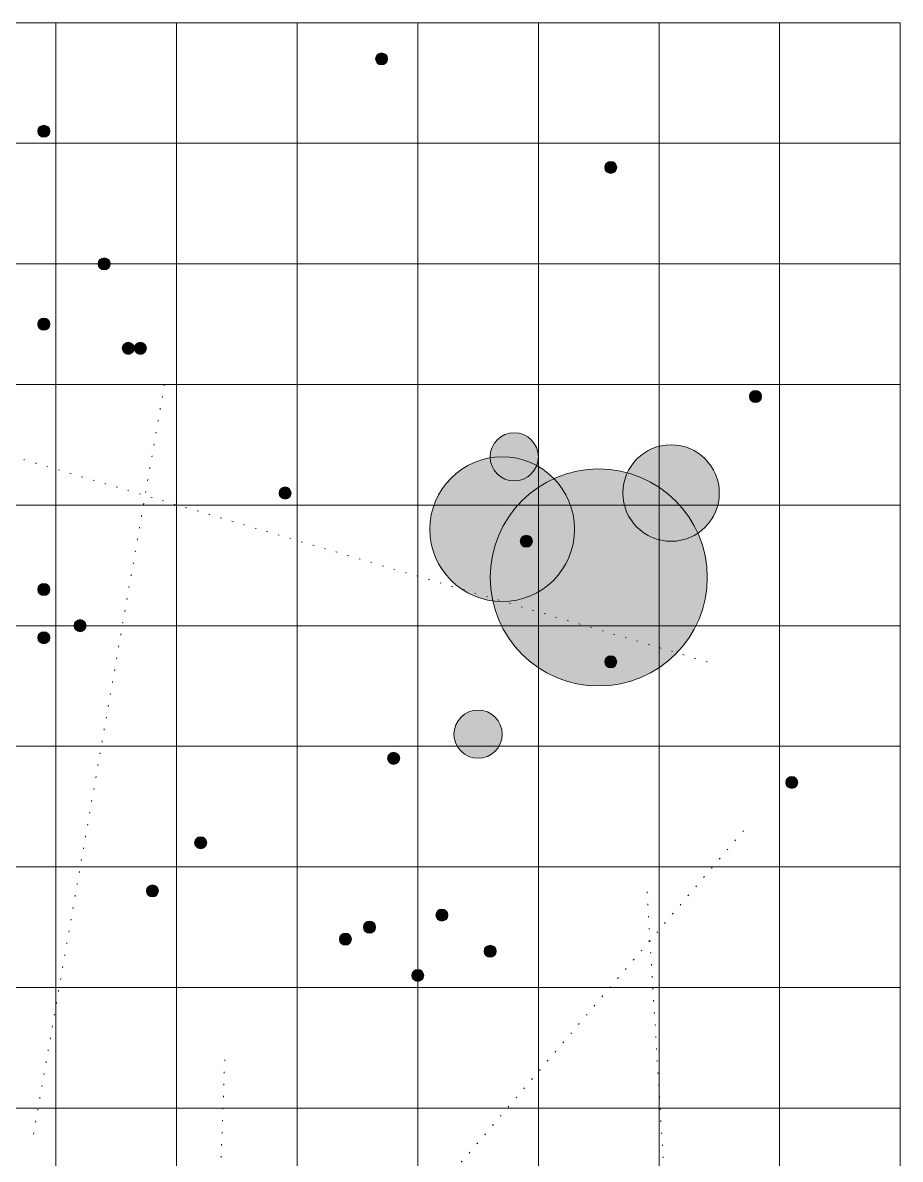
# Model space of a CAD drawing. Header units: inches. Extents: x 0 to 250, y -5 to 220.
# Drawn here: x 177.2 to 250, y 125.8 to 220 of the extents above; entities that cross this region are included whole.
import ezdxf

# ---------------------------------------------------------------- set-up
doc = ezdxf.new("R2010")
doc.units = ezdxf.units.IN
doc.header["$MEASUREMENT"] = 0
for name, pattern in [('AI-Linetype-14', [1, 0.1, -0.9]), ('AI-Linetype-26', [1, 0.1, -0.9]), ('AI-Linetype-28', [1, 0.1, -0.9]), ('AI-Linetype-29', [1, 0.1, -0.9]), ('AI-Linetype-8', [1, 0.1, -0.9])]:
    doc.linetypes.add(name, pattern=pattern)
for name, color, linetype in [('Class A Systems', 7, 'Continuous'), ('Class B Systems', 7, 'Continuous'), ('Class F Systems', 7, 'Continuous'), ('Class G Systems', 7, 'Continuous'), ('Class K Systems', 7, 'Continuous'), ('Class M Systems', 7, 'Continuous'), ('Class O Systems', 7, 'Continuous'), ('Fluxes', 7, 'Continuous'), ('Grid', 7, 'Continuous'), ('Nebulae', 7, 'Continuous')]:
    doc.layers.add(name, color=color, linetype=linetype)

msp = doc.modelspace()

# ---------------------------------------------------------------- hatches: boundary and pattern name
at = {"layer": 'Class A Systems', "true_color": 0x41ad76}
h = msp.add_hatch(color=115, dxfattribs=at)
h.dxf.hatch_style = 2
edge = h.paths.add_edge_path()
edge.add_spline(control_points=[(186.5, 193), (186.5, 192.724), (186.276, 192.5), (186, 192.5), (185.724, 192.5), (185.5, 192.724), (185.5, 193), (185.5, 193.276), (185.724, 193.5), (186, 193.5), (186.276, 193.5), (186.5, 193.276), (186.5, 193)], knot_values=[0, 0, 0, 0, 1, 1, 1, 2, 2, 2, 3, 3, 3, 4, 4, 4, 4], degree=3, periodic=1)
h = msp.add_hatch(color=115, dxfattribs=at)
h.dxf.hatch_style = 2
edge = h.paths.add_edge_path()
edge.add_spline(control_points=[(238.5, 189), (238.5, 188.724), (238.276, 188.5), (238, 188.5), (237.724, 188.5), (237.5, 188.724), (237.5, 189), (237.5, 189.276), (237.724, 189.5), (238, 189.5), (238.276, 189.5), (238.5, 189.276), (238.5, 189)], knot_values=[0, 0, 0, 0, 1, 1, 1, 2, 2, 2, 3, 3, 3, 4, 4, 4, 4], degree=3, periodic=1)
h = msp.add_hatch(color=115, dxfattribs=at)
h.dxf.hatch_style = 2
edge = h.paths.add_edge_path()
edge.add_spline(control_points=[(212.5, 146), (212.5, 145.724), (212.276, 145.5), (212, 145.5), (211.724, 145.5), (211.5, 145.724), (211.5, 146), (211.5, 146.276), (211.724, 146.5), (212, 146.5), (212.276, 146.5), (212.5, 146.276), (212.5, 146)], knot_values=[0, 0, 0, 0, 1, 1, 1, 2, 2, 2, 3, 3, 3, 4, 4, 4, 4], degree=3, periodic=1)
at = {"layer": 'Class B Systems', "true_color": 0xb8e0f2}
h = msp.add_hatch(color=254, dxfattribs=at)
h.dxf.hatch_style = 2
edge = h.paths.add_edge_path()
edge.add_spline(control_points=[(208.5, 159), (208.5, 158.724), (208.276, 158.5), (208, 158.5), (207.724, 158.5), (207.5, 158.724), (207.5, 159), (207.5, 159.276), (207.724, 159.5), (208, 159.5), (208.276, 159.5), (208.5, 159.276), (208.5, 159)], knot_values=[0, 0, 0, 0, 1, 1, 1, 2, 2, 2, 3, 3, 3, 4, 4, 4, 4], degree=3, periodic=1)
at = {"layer": 'Class F Systems', "true_color": 0xfffefe}
h = msp.add_hatch(color=7, dxfattribs=at)
h.dxf.hatch_style = 2
edge = h.paths.add_edge_path()
edge.add_spline(control_points=[(207.5, 217), (207.5, 216.724), (207.276, 216.5), (207, 216.5), (206.724, 216.5), (206.5, 216.724), (206.5, 217), (206.5, 217.276), (206.724, 217.5), (207, 217.5), (207.276, 217.5), (207.5, 217.276), (207.5, 217)], knot_values=[0, 0, 0, 0, 1, 1, 1, 2, 2, 2, 3, 3, 3, 4, 4, 4, 4], degree=3, periodic=1)
h = msp.add_hatch(color=7, dxfattribs=at)
h.dxf.hatch_style = 2
edge = h.paths.add_edge_path()
edge.add_spline(control_points=[(226.5, 208), (226.5, 207.724), (226.276, 207.5), (226, 207.5), (225.724, 207.5), (225.5, 207.724), (225.5, 208), (225.5, 208.276), (225.724, 208.5), (226, 208.5), (226.276, 208.5), (226.5, 208.276), (226.5, 208)], knot_values=[0, 0, 0, 0, 1, 1, 1, 2, 2, 2, 3, 3, 3, 4, 4, 4, 4], degree=3, periodic=1)
h = msp.add_hatch(color=7, dxfattribs=at)
h.dxf.hatch_style = 2
edge = h.paths.add_edge_path()
edge.add_spline(control_points=[(179.5, 195), (179.5, 194.724), (179.276, 194.5), (179, 194.5), (178.724, 194.5), (178.5, 194.724), (178.5, 195), (178.5, 195.276), (178.724, 195.5), (179, 195.5), (179.276, 195.5), (179.5, 195.276), (179.5, 195)], knot_values=[0, 0, 0, 0, 1, 1, 1, 2, 2, 2, 3, 3, 3, 4, 4, 4, 4], degree=3, periodic=1)
h = msp.add_hatch(color=7, dxfattribs=at)
h.dxf.hatch_style = 2
edge = h.paths.add_edge_path()
edge.add_spline(control_points=[(187.5, 193), (187.5, 192.724), (187.276, 192.5), (187, 192.5), (186.724, 192.5), (186.5, 192.724), (186.5, 193), (186.5, 193.276), (186.724, 193.5), (187, 193.5), (187.276, 193.5), (187.5, 193.276), (187.5, 193)], knot_values=[0, 0, 0, 0, 1, 1, 1, 2, 2, 2, 3, 3, 3, 4, 4, 4, 4], degree=3, periodic=1)
h = msp.add_hatch(color=7, dxfattribs=at)
h.dxf.hatch_style = 2
edge = h.paths.add_edge_path()
edge.add_spline(control_points=[(179.5, 173), (179.5, 172.724), (179.276, 172.5), (179, 172.5), (178.724, 172.5), (178.5, 172.724), (178.5, 173), (178.5, 173.276), (178.724, 173.5), (179, 173.5), (179.276, 173.5), (179.5, 173.276), (179.5, 173)], knot_values=[0, 0, 0, 0, 1, 1, 1, 2, 2, 2, 3, 3, 3, 4, 4, 4, 4], degree=3, periodic=1)
h = msp.add_hatch(color=7, dxfattribs=at)
h.dxf.hatch_style = 2
edge = h.paths.add_edge_path()
edge.add_spline(control_points=[(188.5, 148), (188.5, 147.724), (188.276, 147.5), (188, 147.5), (187.724, 147.5), (187.5, 147.724), (187.5, 148), (187.5, 148.276), (187.724, 148.5), (188, 148.5), (188.276, 148.5), (188.5, 148.276), (188.5, 148)], knot_values=[0, 0, 0, 0, 1, 1, 1, 2, 2, 2, 3, 3, 3, 4, 4, 4, 4], degree=3, periodic=1)
h = msp.add_hatch(color=7, dxfattribs=at)
h.dxf.hatch_style = 2
edge = h.paths.add_edge_path()
edge.add_spline(control_points=[(204.5, 144), (204.5, 143.724), (204.276, 143.5), (204, 143.5), (203.724, 143.5), (203.5, 143.724), (203.5, 144), (203.5, 144.276), (203.724, 144.5), (204, 144.5), (204.276, 144.5), (204.5, 144.276), (204.5, 144)], knot_values=[0, 0, 0, 0, 1, 1, 1, 2, 2, 2, 3, 3, 3, 4, 4, 4, 4], degree=3, periodic=1)
at = {"layer": 'Class G Systems', "true_color": 0xece846}
h = msp.add_hatch(color=53, dxfattribs=at)
h.dxf.hatch_style = 2
edge = h.paths.add_edge_path()
edge.add_spline(control_points=[(199.5, 181), (199.5, 180.724), (199.276, 180.5), (199, 180.5), (198.724, 180.5), (198.5, 180.724), (198.5, 181), (198.5, 181.276), (198.724, 181.5), (199, 181.5), (199.276, 181.5), (199.5, 181.276), (199.5, 181)], knot_values=[0, 0, 0, 0, 1, 1, 1, 2, 2, 2, 3, 3, 3, 4, 4, 4, 4], degree=3, periodic=1)
h = msp.add_hatch(color=53, dxfattribs=at)
h.dxf.hatch_style = 2
edge = h.paths.add_edge_path()
edge.add_spline(control_points=[(179.5, 169), (179.5, 168.724), (179.276, 168.5), (179, 168.5), (178.724, 168.5), (178.5, 168.724), (178.5, 169), (178.5, 169.276), (178.724, 169.5), (179, 169.5), (179.276, 169.5), (179.5, 169.276), (179.5, 169)], knot_values=[0, 0, 0, 0, 1, 1, 1, 2, 2, 2, 3, 3, 3, 4, 4, 4, 4], degree=3, periodic=1)
h = msp.add_hatch(color=53, dxfattribs=at)
h.dxf.hatch_style = 2
edge = h.paths.add_edge_path()
edge.add_spline(control_points=[(226.5, 167), (226.5, 166.724), (226.276, 166.5), (226, 166.5), (225.724, 166.5), (225.5, 166.724), (225.5, 167), (225.5, 167.276), (225.724, 167.5), (226, 167.5), (226.276, 167.5), (226.5, 167.276), (226.5, 167)], knot_values=[0, 0, 0, 0, 1, 1, 1, 2, 2, 2, 3, 3, 3, 4, 4, 4, 4], degree=3, periodic=1)
h = msp.add_hatch(color=53, dxfattribs=at)
h.dxf.hatch_style = 2
edge = h.paths.add_edge_path()
edge.add_spline(control_points=[(216.5, 143), (216.5, 142.724), (216.276, 142.5), (216, 142.5), (215.724, 142.5), (215.5, 142.724), (215.5, 143), (215.5, 143.276), (215.724, 143.5), (216, 143.5), (216.276, 143.5), (216.5, 143.276), (216.5, 143)], knot_values=[0, 0, 0, 0, 1, 1, 1, 2, 2, 2, 3, 3, 3, 4, 4, 4, 4], degree=3, periodic=1)
h = msp.add_hatch(color=53, dxfattribs=at)
h.dxf.hatch_style = 2
edge = h.paths.add_edge_path()
edge.add_spline(control_points=[(210.5, 141), (210.5, 140.724), (210.276, 140.5), (210, 140.5), (209.724, 140.5), (209.5, 140.724), (209.5, 141), (209.5, 141.276), (209.724, 141.5), (210, 141.5), (210.276, 141.5), (210.5, 141.276), (210.5, 141)], knot_values=[0, 0, 0, 0, 1, 1, 1, 2, 2, 2, 3, 3, 3, 4, 4, 4, 4], degree=3, periodic=1)
at = {"layer": 'Class K Systems', "true_color": 0xf79435}
h = msp.add_hatch(color=30, dxfattribs=at)
h.dxf.hatch_style = 2
edge = h.paths.add_edge_path()
edge.add_spline(control_points=[(241.5, 157), (241.5, 156.724), (241.276, 156.5), (241, 156.5), (240.724, 156.5), (240.5, 156.724), (240.5, 157), (240.5, 157.276), (240.724, 157.5), (241, 157.5), (241.276, 157.5), (241.5, 157.276), (241.5, 157)], knot_values=[0, 0, 0, 0, 1, 1, 1, 2, 2, 2, 3, 3, 3, 4, 4, 4, 4], degree=3, periodic=1)
at = {"layer": 'Class M Systems', "true_color": 0xeb2149}
h = msp.add_hatch(color=240, dxfattribs=at)
h.dxf.hatch_style = 2
edge = h.paths.add_edge_path()
edge.add_spline(control_points=[(179.5, 211), (179.5, 210.724), (179.276, 210.5), (179, 210.5), (178.724, 210.5), (178.5, 210.724), (178.5, 211), (178.5, 211.276), (178.724, 211.5), (179, 211.5), (179.276, 211.5), (179.5, 211.276), (179.5, 211)], knot_values=[0, 0, 0, 0, 1, 1, 1, 2, 2, 2, 3, 3, 3, 4, 4, 4, 4], degree=3, periodic=1)
h = msp.add_hatch(color=240, dxfattribs=at)
h.dxf.hatch_style = 2
edge = h.paths.add_edge_path()
edge.add_spline(control_points=[(184.5, 200), (184.5, 199.724), (184.276, 199.5), (184, 199.5), (183.724, 199.5), (183.5, 199.724), (183.5, 200), (183.5, 200.276), (183.724, 200.5), (184, 200.5), (184.276, 200.5), (184.5, 200.276), (184.5, 200)], knot_values=[0, 0, 0, 0, 1, 1, 1, 2, 2, 2, 3, 3, 3, 4, 4, 4, 4], degree=3, periodic=1)
h = msp.add_hatch(color=240, dxfattribs=at)
h.dxf.hatch_style = 2
edge = h.paths.add_edge_path()
edge.add_spline(control_points=[(219.5, 177), (219.5, 176.724), (219.276, 176.5), (219, 176.5), (218.724, 176.5), (218.5, 176.724), (218.5, 177), (218.5, 177.276), (218.724, 177.5), (219, 177.5), (219.276, 177.5), (219.5, 177.276), (219.5, 177)], knot_values=[0, 0, 0, 0, 1, 1, 1, 2, 2, 2, 3, 3, 3, 4, 4, 4, 4], degree=3, periodic=1)
h = msp.add_hatch(color=240, dxfattribs=at)
h.dxf.hatch_style = 2
edge = h.paths.add_edge_path()
edge.add_spline(control_points=[(182.5, 170), (182.5, 169.724), (182.276, 169.5), (182, 169.5), (181.724, 169.5), (181.5, 169.724), (181.5, 170), (181.5, 170.276), (181.724, 170.5), (182, 170.5), (182.276, 170.5), (182.5, 170.276), (182.5, 170)], knot_values=[0, 0, 0, 0, 1, 1, 1, 2, 2, 2, 3, 3, 3, 4, 4, 4, 4], degree=3, periodic=1)
h = msp.add_hatch(color=240, dxfattribs=at)
h.dxf.hatch_style = 2
edge = h.paths.add_edge_path()
edge.add_spline(control_points=[(206.5, 145), (206.5, 144.724), (206.276, 144.5), (206, 144.5), (205.724, 144.5), (205.5, 144.724), (205.5, 145), (205.5, 145.276), (205.724, 145.5), (206, 145.5), (206.276, 145.5), (206.5, 145.276), (206.5, 145)], knot_values=[0, 0, 0, 0, 1, 1, 1, 2, 2, 2, 3, 3, 3, 4, 4, 4, 4], degree=3, periodic=1)
at = {"layer": 'Class O Systems', "true_color": 0x4252a3}
h = msp.add_hatch(color=175, dxfattribs=at)
h.dxf.hatch_style = 2
edge = h.paths.add_edge_path()
edge.add_spline(control_points=[(192.5, 152), (192.5, 151.724), (192.276, 151.5), (192, 151.5), (191.724, 151.5), (191.5, 151.724), (191.5, 152), (191.5, 152.276), (191.724, 152.5), (192, 152.5), (192.276, 152.5), (192.5, 152.276), (192.5, 152)], knot_values=[0, 0, 0, 0, 1, 1, 1, 2, 2, 2, 3, 3, 3, 4, 4, 4, 4], degree=3, periodic=1)
at = {"layer": 'Nebulae', "true_color": 0x7fc7b2}
h = msp.add_hatch(color=123, dxfattribs=at)
h.dxf.hatch_style = 2
edge = h.paths.add_edge_path()
edge.add_spline(control_points=[(220, 184), (220, 182.895), (219.105, 182), (218, 182), (216.895, 182), (216, 182.895), (216, 184), (216, 185.105), (216.895, 186), (218, 186), (219.105, 186), (220, 185.105), (220, 184)], knot_values=[0, 0, 0, 0, 1, 1, 1, 2, 2, 2, 3, 3, 3, 4, 4, 4, 4], degree=3, periodic=1)
h = msp.add_hatch(color=123, dxfattribs=at)
h.dxf.hatch_style = 2
edge = h.paths.add_edge_path()
edge.add_spline(control_points=[(235, 181), (235, 178.791), (233.209, 177), (231, 177), (228.791, 177), (227, 178.791), (227, 181), (227, 183.209), (228.791, 185), (231, 185), (233.209, 185), (235, 183.209), (235, 181)], knot_values=[0, 0, 0, 0, 1, 1, 1, 2, 2, 2, 3, 3, 3, 4, 4, 4, 4], degree=3, periodic=1)
h = msp.add_hatch(color=123, dxfattribs=at)
h.dxf.hatch_style = 2
edge = h.paths.add_edge_path()
edge.add_spline(control_points=[(223, 178), (223, 174.686), (220.314, 172), (217, 172), (213.686, 172), (211, 174.686), (211, 178), (211, 181.314), (213.686, 184), (217, 184), (220.314, 184), (223, 181.314), (223, 178)], knot_values=[0, 0, 0, 0, 1, 1, 1, 2, 2, 2, 3, 3, 3, 4, 4, 4, 4], degree=3, periodic=1)
h = msp.add_hatch(color=123, dxfattribs=at)
h.dxf.hatch_style = 2
edge = h.paths.add_edge_path()
edge.add_spline(control_points=[(234, 174), (234, 169.029), (229.971, 165), (225, 165), (220.029, 165), (216, 169.029), (216, 174), (216, 178.971), (220.029, 183), (225, 183), (229.971, 183), (234, 178.971), (234, 174)], knot_values=[0, 0, 0, 0, 1, 1, 1, 2, 2, 2, 3, 3, 3, 4, 4, 4, 4], degree=3, periodic=1)
h = msp.add_hatch(color=123, dxfattribs=at)
h.dxf.hatch_style = 2
edge = h.paths.add_edge_path()
edge.add_spline(control_points=[(217, 161), (217, 159.895), (216.105, 159), (215, 159), (213.895, 159), (213, 159.895), (213, 161), (213, 162.105), (213.895, 163), (215, 163), (216.105, 163), (217, 162.105), (217, 161)], knot_values=[0, 0, 0, 0, 1, 1, 1, 2, 2, 2, 3, 3, 3, 4, 4, 4, 4], degree=3, periodic=1)

# ---------------------------------------------------------------- linework, layer by layer
at = {"layer": 'Class A Systems', "color": 250, "lineweight": 5, "true_color": 0x231f20}
for points in [[(186.5, 193), (186.5, 192.724), (186.276, 192.5), (186, 192.5), (185.724, 192.5), (185.5, 192.724), (185.5, 193), (185.5, 193.276), (185.724, 193.5), (186, 193.5), (186.276, 193.5), (186.5, 193.276), (186.5, 193)], [(238.5, 189), (238.5, 188.724), (238.276, 188.5), (238, 188.5), (237.724, 188.5), (237.5, 188.724), (237.5, 189), (237.5, 189.276), (237.724, 189.5), (238, 189.5), (238.276, 189.5), (238.5, 189.276), (238.5, 189)], [(212.5, 146), (212.5, 145.724), (212.276, 145.5), (212, 145.5), (211.724, 145.5), (211.5, 145.724), (211.5, 146), (211.5, 146.276), (211.724, 146.5), (212, 146.5), (212.276, 146.5), (212.5, 146.276), (212.5, 146)]]:
    msp.add_open_spline(points, degree=3, knots=[0, 0, 0, 0, 1, 1, 1, 2, 2, 2, 3, 3, 3, 4, 4, 4, 4], dxfattribs=at)
at = {"layer": 'Class B Systems', "color": 250, "lineweight": 5, "true_color": 0x231f20}
msp.add_open_spline([(208.5, 159), (208.5, 158.724), (208.276, 158.5), (208, 158.5), (207.724, 158.5), (207.5, 158.724), (207.5, 159), (207.5, 159.276), (207.724, 159.5), (208, 159.5), (208.276, 159.5), (208.5, 159.276), (208.5, 159)], degree=3, knots=[0, 0, 0, 0, 1, 1, 1, 2, 2, 2, 3, 3, 3, 4, 4, 4, 4], dxfattribs=at)
at = {"layer": 'Class F Systems', "color": 250, "lineweight": 5, "true_color": 0x231f20}
for points in [[(207.5, 217), (207.5, 216.724), (207.276, 216.5), (207, 216.5), (206.724, 216.5), (206.5, 216.724), (206.5, 217), (206.5, 217.276), (206.724, 217.5), (207, 217.5), (207.276, 217.5), (207.5, 217.276), (207.5, 217)], [(226.5, 208), (226.5, 207.724), (226.276, 207.5), (226, 207.5), (225.724, 207.5), (225.5, 207.724), (225.5, 208), (225.5, 208.276), (225.724, 208.5), (226, 208.5), (226.276, 208.5), (226.5, 208.276), (226.5, 208)], [(179.5, 195), (179.5, 194.724), (179.276, 194.5), (179, 194.5), (178.724, 194.5), (178.5, 194.724), (178.5, 195), (178.5, 195.276), (178.724, 195.5), (179, 195.5), (179.276, 195.5), (179.5, 195.276), (179.5, 195)], [(187.5, 193), (187.5, 192.724), (187.276, 192.5), (187, 192.5), (186.724, 192.5), (186.5, 192.724), (186.5, 193), (186.5, 193.276), (186.724, 193.5), (187, 193.5), (187.276, 193.5), (187.5, 193.276), (187.5, 193)], [(179.5, 173), (179.5, 172.724), (179.276, 172.5), (179, 172.5), (178.724, 172.5), (178.5, 172.724), (178.5, 173), (178.5, 173.276), (178.724, 173.5), (179, 173.5), (179.276, 173.5), (179.5, 173.276), (179.5, 173)], [(188.5, 148), (188.5, 147.724), (188.276, 147.5), (188, 147.5), (187.724, 147.5), (187.5, 147.724), (187.5, 148), (187.5, 148.276), (187.724, 148.5), (188, 148.5), (188.276, 148.5), (188.5, 148.276), (188.5, 148)], [(204.5, 144), (204.5, 143.724), (204.276, 143.5), (204, 143.5), (203.724, 143.5), (203.5, 143.724), (203.5, 144), (203.5, 144.276), (203.724, 144.5), (204, 144.5), (204.276, 144.5), (204.5, 144.276), (204.5, 144)]]:
    msp.add_open_spline(points, degree=3, knots=[0, 0, 0, 0, 1, 1, 1, 2, 2, 2, 3, 3, 3, 4, 4, 4, 4], dxfattribs=at)
at = {"layer": 'Class G Systems', "color": 250, "lineweight": 5, "true_color": 0x231f20}
for points in [[(199.5, 181), (199.5, 180.724), (199.276, 180.5), (199, 180.5), (198.724, 180.5), (198.5, 180.724), (198.5, 181), (198.5, 181.276), (198.724, 181.5), (199, 181.5), (199.276, 181.5), (199.5, 181.276), (199.5, 181)], [(179.5, 169), (179.5, 168.724), (179.276, 168.5), (179, 168.5), (178.724, 168.5), (178.5, 168.724), (178.5, 169), (178.5, 169.276), (178.724, 169.5), (179, 169.5), (179.276, 169.5), (179.5, 169.276), (179.5, 169)], [(226.5, 167), (226.5, 166.724), (226.276, 166.5), (226, 166.5), (225.724, 166.5), (225.5, 166.724), (225.5, 167), (225.5, 167.276), (225.724, 167.5), (226, 167.5), (226.276, 167.5), (226.5, 167.276), (226.5, 167)], [(216.5, 143), (216.5, 142.724), (216.276, 142.5), (216, 142.5), (215.724, 142.5), (215.5, 142.724), (215.5, 143), (215.5, 143.276), (215.724, 143.5), (216, 143.5), (216.276, 143.5), (216.5, 143.276), (216.5, 143)], [(210.5, 141), (210.5, 140.724), (210.276, 140.5), (210, 140.5), (209.724, 140.5), (209.5, 140.724), (209.5, 141), (209.5, 141.276), (209.724, 141.5), (210, 141.5), (210.276, 141.5), (210.5, 141.276), (210.5, 141)]]:
    msp.add_open_spline(points, degree=3, knots=[0, 0, 0, 0, 1, 1, 1, 2, 2, 2, 3, 3, 3, 4, 4, 4, 4], dxfattribs=at)
at = {"layer": 'Class K Systems', "color": 250, "lineweight": 5, "true_color": 0x231f20}
msp.add_open_spline([(241.5, 157), (241.5, 156.724), (241.276, 156.5), (241, 156.5), (240.724, 156.5), (240.5, 156.724), (240.5, 157), (240.5, 157.276), (240.724, 157.5), (241, 157.5), (241.276, 157.5), (241.5, 157.276), (241.5, 157)], degree=3, knots=[0, 0, 0, 0, 1, 1, 1, 2, 2, 2, 3, 3, 3, 4, 4, 4, 4], dxfattribs=at)
at = {"layer": 'Class M Systems', "color": 250, "lineweight": 5, "true_color": 0x231f20}
for points in [[(179.5, 211), (179.5, 210.724), (179.276, 210.5), (179, 210.5), (178.724, 210.5), (178.5, 210.724), (178.5, 211), (178.5, 211.276), (178.724, 211.5), (179, 211.5), (179.276, 211.5), (179.5, 211.276), (179.5, 211)], [(184.5, 200), (184.5, 199.724), (184.276, 199.5), (184, 199.5), (183.724, 199.5), (183.5, 199.724), (183.5, 200), (183.5, 200.276), (183.724, 200.5), (184, 200.5), (184.276, 200.5), (184.5, 200.276), (184.5, 200)], [(219.5, 177), (219.5, 176.724), (219.276, 176.5), (219, 176.5), (218.724, 176.5), (218.5, 176.724), (218.5, 177), (218.5, 177.276), (218.724, 177.5), (219, 177.5), (219.276, 177.5), (219.5, 177.276), (219.5, 177)], [(182.5, 170), (182.5, 169.724), (182.276, 169.5), (182, 169.5), (181.724, 169.5), (181.5, 169.724), (181.5, 170), (181.5, 170.276), (181.724, 170.5), (182, 170.5), (182.276, 170.5), (182.5, 170.276), (182.5, 170)], [(206.5, 145), (206.5, 144.724), (206.276, 144.5), (206, 144.5), (205.724, 144.5), (205.5, 144.724), (205.5, 145), (205.5, 145.276), (205.724, 145.5), (206, 145.5), (206.276, 145.5), (206.5, 145.276), (206.5, 145)]]:
    msp.add_open_spline(points, degree=3, knots=[0, 0, 0, 0, 1, 1, 1, 2, 2, 2, 3, 3, 3, 4, 4, 4, 4], dxfattribs=at)
at = {"layer": 'Class O Systems', "color": 250, "lineweight": 5, "true_color": 0x231f20}
msp.add_open_spline([(192.5, 152), (192.5, 151.724), (192.276, 151.5), (192, 151.5), (191.724, 151.5), (191.5, 151.724), (191.5, 152), (191.5, 152.276), (191.724, 152.5), (192, 152.5), (192.276, 152.5), (192.5, 152.276), (192.5, 152)], degree=3, knots=[0, 0, 0, 0, 1, 1, 1, 2, 2, 2, 3, 3, 3, 4, 4, 4, 4], dxfattribs=at)
at = {"layer": 'Fluxes', "color": 197, "linetype": 'AI-Linetype-26', "lineweight": 5, "true_color": 0x652c90}
msp.add_lwpolyline([(234, 167), (109, 204)], dxfattribs=at)
at = {"layer": 'Fluxes', "color": 197, "linetype": 'AI-Linetype-8', "lineweight": 5, "true_color": 0x652c90}
msp.add_lwpolyline([(189, 190), (178, 127)], dxfattribs=at)
at = {"layer": 'Fluxes', "color": 197, "linetype": 'AI-Linetype-28', "lineweight": 5, "true_color": 0x652c90}
msp.add_lwpolyline([(237, 153), (180, 86)], dxfattribs=at)
at = {"layer": 'Fluxes', "color": 197, "linetype": 'AI-Linetype-29', "lineweight": 5, "true_color": 0x652c90}
msp.add_lwpolyline([(235, 49), (229, 148)], dxfattribs=at)
at = {"layer": 'Fluxes', "color": 197, "linetype": 'AI-Linetype-14', "lineweight": 5, "true_color": 0x652c90}
msp.add_lwpolyline([(194, 134), (190, 28)], dxfattribs=at)
at = {"layer": 'Grid', "color": 254, "lineweight": 9, "true_color": 0xc8e3c2}
for points in [[(0, 220), (250, 220), (250, 0), (0, 0), (0, 220)], [(180, 220), (180, 0)], [(190, 220), (190, 0)], [(200, 220), (200, 0)], [(210, 220), (210, 0)], [(220, 220), (220, 0)], [(230, 220), (230, 0)], [(240, 220), (240, 0)], [(0, 210), (250, 210)], [(0, 200), (250, 200)], [(0, 190), (250, 190)], [(0, 180), (250, 180)], [(0, 170), (250, 170)], [(0, 160), (250, 160)], [(0, 150), (250, 150)], [(0, 140), (250, 140)], [(0, 130), (250, 130)]]:
    msp.add_lwpolyline(points, dxfattribs=at)
at = {"layer": 'Nebulae', "color": 253, "lineweight": 9, "true_color": 0x96aba0}
for points in [[(220, 184), (220, 182.895), (219.105, 182), (218, 182), (216.895, 182), (216, 182.895), (216, 184), (216, 185.105), (216.895, 186), (218, 186), (219.105, 186), (220, 185.105), (220, 184)], [(235, 181), (235, 178.791), (233.209, 177), (231, 177), (228.791, 177), (227, 178.791), (227, 181), (227, 183.209), (228.791, 185), (231, 185), (233.209, 185), (235, 183.209), (235, 181)], [(223, 178), (223, 174.686), (220.314, 172), (217, 172), (213.686, 172), (211, 174.686), (211, 178), (211, 181.314), (213.686, 184), (217, 184), (220.314, 184), (223, 181.314), (223, 178)], [(234, 174), (234, 169.029), (229.971, 165), (225, 165), (220.029, 165), (216, 169.029), (216, 174), (216, 178.971), (220.029, 183), (225, 183), (229.971, 183), (234, 178.971), (234, 174)], [(217, 161), (217, 159.895), (216.105, 159), (215, 159), (213.895, 159), (213, 159.895), (213, 161), (213, 162.105), (213.895, 163), (215, 163), (216.105, 163), (217, 162.105), (217, 161)]]:
    msp.add_open_spline(points, degree=3, knots=[0, 0, 0, 0, 1, 1, 1, 2, 2, 2, 3, 3, 3, 4, 4, 4, 4], dxfattribs=at)

doc.saveas('drawing.dxf')
